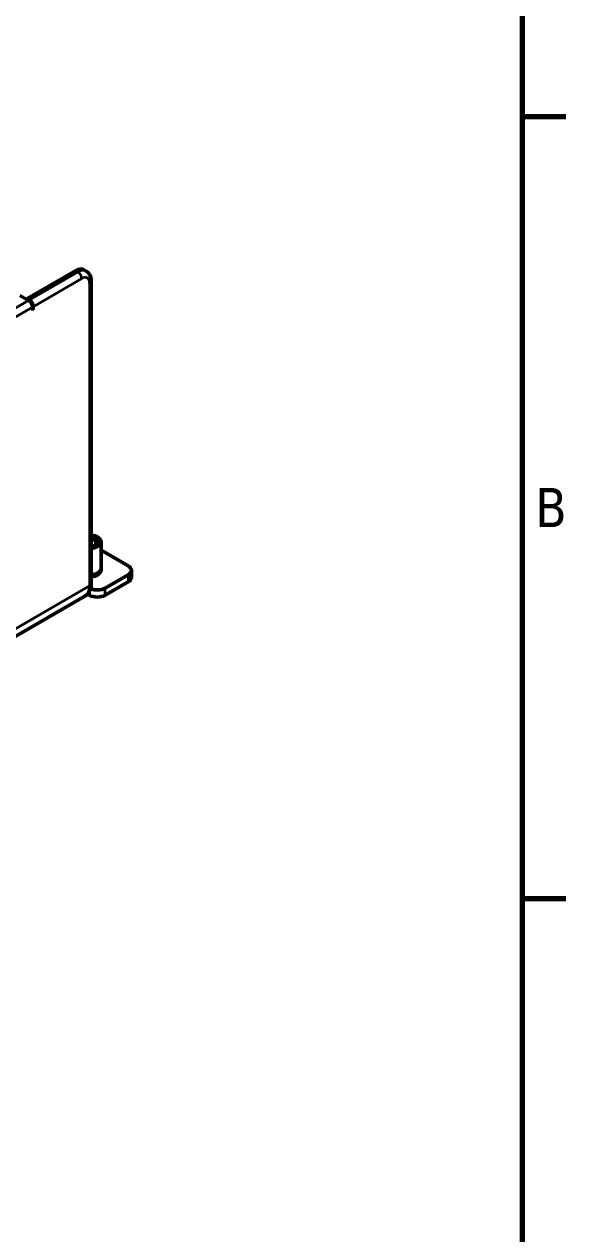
# Model space of a CAD drawing. Header units: millimetres. Extents: x 3100 to 5091, y 868 to 1900.
# Drawn here: x 4202.7 to 4301.9, y 1552.7 to 1774.1 of the extents above; entities that cross this region are included whole.
import ezdxf

# ---------------------------------------------------------------- set-up
doc = ezdxf.new("R2010")
doc.units = ezdxf.units.MM
doc.header["$LTSCALE"] = 1.8
for name, color, linetype, lineweight in [('경계(ISO)', 7, 'Continuous', 70), ('외형선(ISO)', 7, 'Continuous', 50), ('좁은 외형선(ISO)', 7, 'Continuous', 35)]:
    doc.layers.add(name, color=color, linetype=linetype, lineweight=lineweight)
doc.styles.add('주 텍스트 (ISO)', font='')
doc.styles.get('주 텍스트 (ISO)').set_extended_font_data('Tahoma')

# ---------------------------------------------------------------- blocks, each defined once
blk = doc.blocks.new('경계 Default Border')
at = {"layer": '경계(ISO)'}
for p, q in [((584, 350), (587.9, 350)), ((584, 280), (587.9, 280))]:
    blk.add_line(p, q, dxfattribs=at)
at = {"layer": '경계(ISO)', "flags": 128}
blk.add_lwpolyline([(10, 10), (10, 410), (584, 410), (584, 10), (10, 10)], dxfattribs=at)
at = {"layer": '경계(ISO)', "insert": (585.15, 313.25), "char_height": 3.5, "attachment_point": 7, "style": '주 텍스트 (ISO)'}
blk.add_mtext('B', dxfattribs=at)

msp = doc.modelspace()

# ---------------------------------------------------------------- linework, layer by layer
at = {"layer": '외형선(ISO)'}
for p, q in [((4212.147, 1729.035), (4203.238, 1723.891)), ((4213.647, 1729.184), (4214.072, 1728.939)), ((4214.986, 1727.157), (4214.986, 1671.717)), ((4201.917, 1724.491), (4203.521, 1723.565)), ((4203.238, 1723.728), (4203.238, 1723.891)), ((4203.238, 1723.891), (4203.662, 1723.646)), ((4204.228, 1721.85), (4204.228, 1722.34)), ((4204.369, 1721.932), (4204.228, 1722.013)), ((4204.369, 1721.932), (4204.228, 1721.85)), ((4204.369, 1722.422), (4204.369, 1721.932)), ((4216.793, 1679.392), (4216.793, 1674.536)), ((4216.793, 1677.853), (4221.764, 1674.983)), ((4216.793, 1674.364), (4216.793, 1674.167)), ((4222.35, 1672.86), (4222.35, 1674.167)), ((4221.764, 1673.35), (4217.521, 1670.901)), ((4217.521, 1669.594), (4221.764, 1672.044)), ((4214.319, 1669.81), (4214.693, 1669.594)), ((4213.844, 1669.432), (3996.762, 1544.1))]:
    msp.add_line(p, q, dxfattribs=at)
for centre, major_axis, start_param, end_param in [((4212.147, 1726.586), (1.5, 2.598), 0, 0.7853982), ((4203.521, 1722.748), (-0.5, 0.866), 3.9269908, 5.4977871), ((4203.662, 1722.83), (0.5, -0.866), 0.7853982, 2.3561945), ((4214.693, 1679.392), (2.1, 0), 4.8523181, 7.7140525), ((4214.693, 1679.392), (1.5, 0), 4.9089137, 7.6574569), ((4214.693, 1679.171), (1.23, 0), 5.6025046, 7.6134475), ((4214.693, 1674.536), (2.1, 0), 4.8523181, 6.2831853), ((4214.693, 1674.364), (2.1, 0), 4.8523181, 6.353955), ((4214.693, 1674.167), (2.1, 0), 4.8523181, 6.2831853), ((4214.693, 1674.364), (1.995, 0), 4.8597352, 5.9906036), ((4220.35, 1674.167), (2, 0), 5.4977871, 7.0685835), ((4220.35, 1672.86), (2, 0), 5.4977871, 6.2831853), ((4216.107, 1671.717), (-2, 0), 0.9021945, 2.3561945), ((4216.107, 1670.411), (2, 0), 3.9269908, 5.4977871)]:
    msp.add_ellipse(centre, major_axis=major_axis, ratio=0.5773503, start_param=start_param, end_param=end_param, dxfattribs=at)
for points, knots in [([(4214.072, 1728.939), (4214.203, 1728.863), (4214.323, 1728.77), (4214.531, 1728.559), (4214.62, 1728.441), (4214.765, 1728.197), (4214.821, 1728.069), (4214.908, 1727.811), (4214.938, 1727.681), (4214.977, 1727.419), (4214.986, 1727.288), (4214.986, 1727.157)], [0.78539816, 0.78539816, 0.78539816, 0.78539816, 0.9424778, 0.9424778, 1.09955743, 1.09955743, 1.25663706, 1.25663706, 1.41371669, 1.41371669, 1.57079633, 1.57079633, 1.57079633, 1.57079633]), ([(4214.986, 1671.717), (4214.986, 1671.539), (4214.974, 1671.363), (4214.922, 1671.016), (4214.882, 1670.845), (4214.771, 1670.512), (4214.698, 1670.35), (4214.517, 1670.043), (4214.407, 1669.898), (4214.15, 1669.638), (4214.004, 1669.524), (4213.844, 1669.432)], [6.28318531, 6.28318531, 6.28318531, 6.28318531, 6.44026494, 6.44026494, 6.59734457, 6.59734457, 6.75442421, 6.75442421, 6.91150384, 6.91150384, 7.06858347, 7.06858347, 7.06858347, 7.06858347])]:
    msp.add_open_spline(points, degree=3, knots=knots, dxfattribs=at)
at = {"layer": '좁은 외형선(ISO)'}
for p, q in [((4212.572, 1728.79), (4203.662, 1723.646)), ((4204.369, 1722.422), (4213.279, 1727.566)), ((4212.147, 1729.035), (4212.572, 1728.79)), ((4214.693, 1726.749), (4214.693, 1671.309)), ((4203.521, 1723.565), (4198.571, 1720.707)), ((4199.278, 1719.482), (4204.228, 1722.34)), ((4221.764, 1673.35), (4221.764, 1672.044)), ((4214.693, 1671.309), (3997.611, 1545.977)), ((4214.693, 1670.354), (4214.693, 1669.594)), ((4217.521, 1669.594), (4217.521, 1670.901))]:
    msp.add_line(p, q, dxfattribs=at)
for centre, major_axis, start_param, end_param in [((4212.572, 1726.341), (1.5, 2.598), 0, 0.7853982), ((4212.572, 1727.974), (-0.5, 0.866), 3.9269908, 5.4977871), ((4213.279, 1725.933), (1, 1.732), 5.4977871, 7.0685835), ((4213.986, 1727.157), (1, 0), 5.4977871, 6.2831853), ((4211.794, 1672.983), (2.05, -3.551), 0, 0.7853982), ((4213.986, 1671.717), (1, 0), 5.4977871, 6.2831853)]:
    msp.add_ellipse(centre, major_axis=major_axis, ratio=0.5773503, start_param=start_param, end_param=end_param, dxfattribs=at)

# ---------------------------------------------------------------- block references
at = {"xscale": 2.044845, "yscale": 2.044845, "zscale": 2.044845}
msp.add_blockref('경계 Default Border', (3099.751, 1041.529), dxfattribs=at)

doc.saveas('drawing.dxf')
